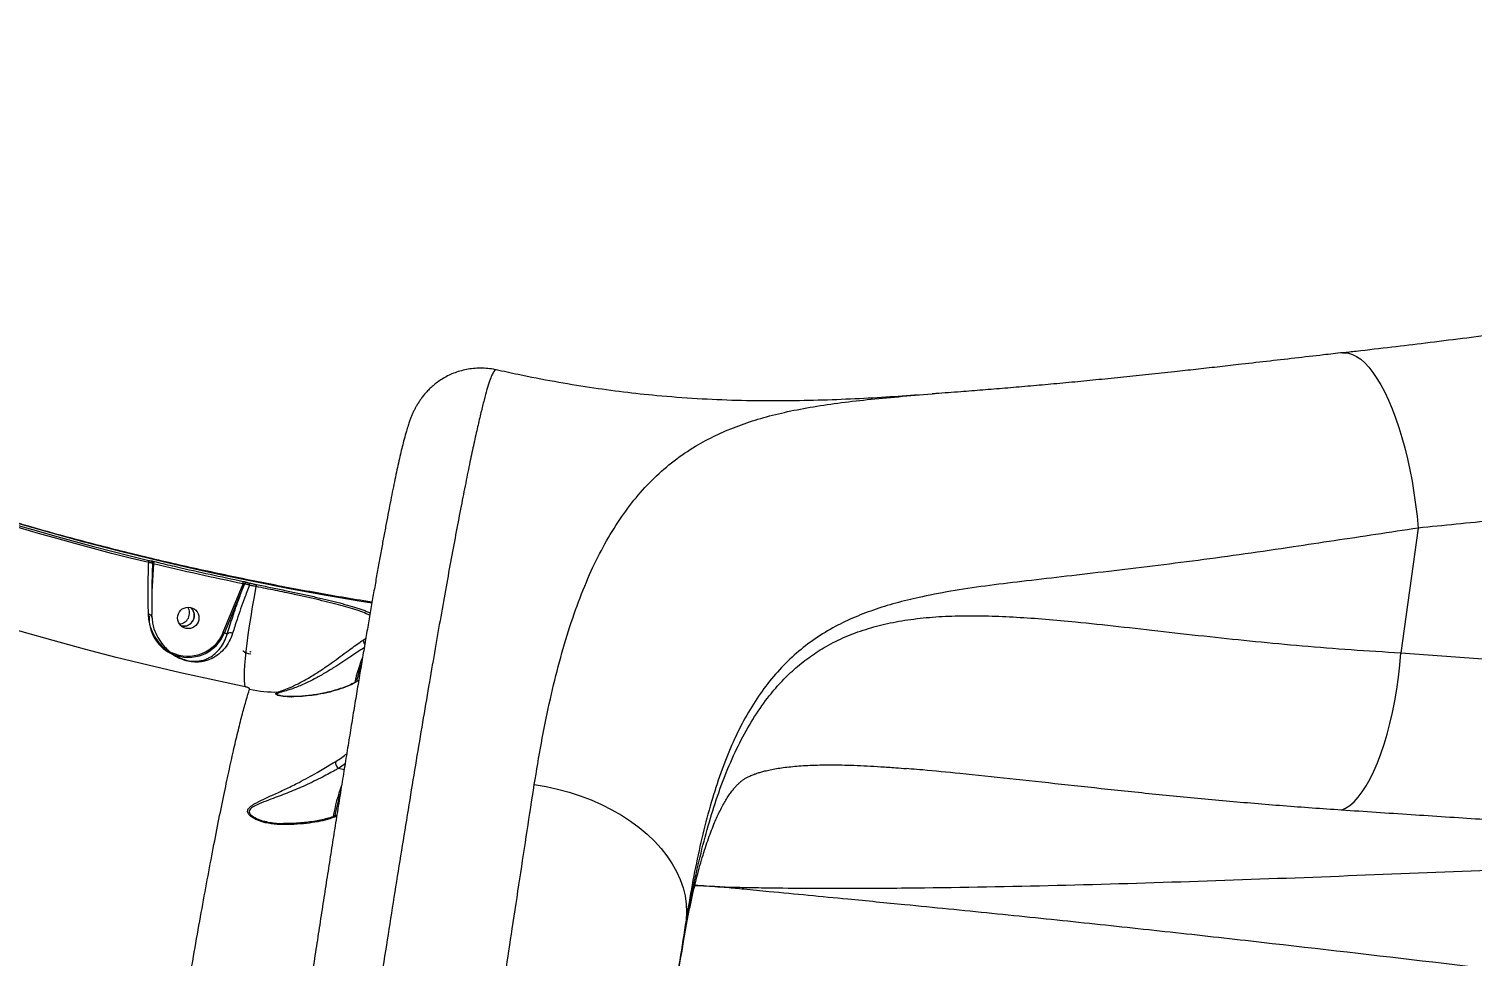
# Model space of a CAD drawing. Header units: millimetres. Extents: x -6523 to 7556, y -5559 to 6101.
# Drawn here: x 2969 to 3573, y -2036 to -1649 of the extents above; entities that cross this region are included whole.
import ezdxf

# ---------------------------------------------------------------- set-up
doc = ezdxf.new("R2010")
doc.units = ezdxf.units.MM
for name, color, linetype in [('DIKOM_ОБЪЕКТ', 7, 'Continuous'), ('DIKOM_РАЗМЕР_ЗОНА', 7, 'Continuous'), ('DIKOM_РАЗМЕР_ОБЪЕКТА', 7, 'Continuous')]:
    doc.layers.add(name, color=color, linetype=linetype)
doc.styles.add('style1', font='arial.ttf', dxfattribs={"width": 0.8})
doc.dimstyles.new('1-50', dxfattribs={"dimtxt": 300, "dimasz": 200, "dimexe": 100, "dimexo": 0, "dimgap": 100, "dimtad": 1, "dimtxsty": 'style1', "dimcen": 200, "dimclrd": 7, "dimclre": 7, "dimclrt": 7, "dimadec": 1, "dimazin": 2, "dimtfac": 1, "dimtmove": 0, "dimatfit": 2, "dimfxl": 0, "dimlwd": 25, "dimlwe": 18, "dimarcsym": 0})

# ---------------------------------------------------------------- blocks, each defined once
blk = doc.blocks.new('*D10')
at = {"layer": 'Defpoints', "color": 0, "transparency": 16777216}
for p in [(-1823.23, 4314.24), (3842.01, -3170.82), (6537.88, -3170.82)]:
    blk.add_point(p, dxfattribs=at)
at = {"layer": 'DIKOM_РАЗМЕР_ОБЪЕКТА', "color": 7, "lineweight": 18, "transparency": 16777216}
for p, q in [((-1823.23, 4314.24), (6637.88, 4314.24)), ((3842.01, -3170.82), (6637.88, -3170.82))]:
    blk.add_line(p, q, dxfattribs=at)
at = {"layer": 'DIKOM_РАЗМЕР_ОБЪЕКТА', "color": 7, "lineweight": 25, "transparency": 16777216}
blk.add_line((6537.88, 3914.24), (6537.88, -2770.82), dxfattribs=at)
at = {"layer": 'DIKOM_РАЗМЕР_ОБЪЕКТА', "color": 7, "transparency": 16777216}
for points in [[(6471.22, 3914.24), (6604.55, 3914.24), (6537.88, 4314.24)], [(6471.22, -2770.82), (6604.55, -2770.82), (6537.88, -3170.82)]]:
    blk.add_solid(points, dxfattribs=at)
at = {"layer": 'DIKOM_РАЗМЕР_ОБЪЕКТА', "color": 7, "transparency": 16777216, "insert": (6304.71, 207.11), "char_height": 300, "attachment_point": 5, "rotation": 90, "style": 'style1'}
blk.add_mtext('7500', dxfattribs=at)
blk = doc.blocks.new('*D11')
at = {"layer": 'Defpoints', "color": 0, "transparency": 16777216}
for p in [(-5022.71, -299.32), (4115.33, -1753.09), (4115.33, -4391.39)]:
    blk.add_point(p, dxfattribs=at)
at = {"layer": 'DIKOM_РАЗМЕР_ОБЪЕКТА', "color": 7, "lineweight": 18, "transparency": 16777216}
for p, q in [((-5022.71, -299.32), (-5022.71, -4491.39)), ((4115.33, -1753.09), (4115.33, -4491.39))]:
    blk.add_line(p, q, dxfattribs=at)
at = {"layer": 'DIKOM_РАЗМЕР_ОБЪЕКТА', "color": 7, "lineweight": 25, "transparency": 16777216}
blk.add_line((-4622.71, -4391.39), (3715.33, -4391.39), dxfattribs=at)
at = {"layer": 'DIKOM_РАЗМЕР_ОБЪЕКТА', "color": 7, "transparency": 16777216}
for points in [[(-4622.71, -4324.73), (-4622.71, -4458.06), (-5022.71, -4391.39)], [(3715.33, -4324.73), (3715.33, -4458.06), (4115.33, -4391.39)]]:
    blk.add_solid(points, dxfattribs=at)
at = {"layer": 'DIKOM_РАЗМЕР_ОБЪЕКТА', "color": 7, "transparency": 16777216, "insert": (-175.12, -4158.22), "char_height": 300, "attachment_point": 5, "style": 'style1'}
blk.add_mtext('9150', dxfattribs=at)
blk = doc.blocks.new('*D12')
at = {"layer": 'Defpoints', "color": 0, "transparency": 16777216}
for p in [(-6522.71, -395.62), (6102.86, -1877.31), (6102.86, -5458.89)]:
    blk.add_point(p, dxfattribs=at)
at = {"layer": 'DIKOM_РАЗМЕР_ЗОНА', "color": 7, "lineweight": 18, "transparency": 16777216}
for p, q in [((-6522.71, -395.62), (-6522.71, -5558.89)), ((6102.86, -1877.31), (6102.86, -5558.89))]:
    blk.add_line(p, q, dxfattribs=at)
at = {"layer": 'DIKOM_РАЗМЕР_ЗОНА', "color": 7, "lineweight": 25, "transparency": 16777216}
blk.add_line((-6122.71, -5458.89), (5702.86, -5458.89), dxfattribs=at)
at = {"layer": 'DIKOM_РАЗМЕР_ЗОНА', "color": 7, "transparency": 16777216}
for points in [[(-6122.71, -5392.23), (-6122.71, -5525.56), (-6522.71, -5458.89)], [(5702.86, -5392.23), (5702.86, -5525.56), (6102.86, -5458.89)]]:
    blk.add_solid(points, dxfattribs=at)
at = {"layer": 'DIKOM_РАЗМЕР_ЗОНА', "color": 7, "transparency": 16777216, "insert": (78.38, -5225.72), "char_height": 300, "attachment_point": 5, "style": 'style1'}
blk.add_mtext('12600', dxfattribs=at)
blk = doc.blocks.new('*D13')
at = {"layer": 'Defpoints', "color": 0, "transparency": 16777216}
for p in [(-2358.18, 6101.03), (4341.71, -4605.15), (7455.88, -4605.15)]:
    blk.add_point(p, dxfattribs=at)
at = {"layer": 'DIKOM_РАЗМЕР_ЗОНА', "color": 7, "lineweight": 18, "transparency": 16777216}
for p, q in [((-2358.18, 6101.03), (7555.88, 6101.03)), ((4341.71, -4605.15), (7555.88, -4605.15))]:
    blk.add_line(p, q, dxfattribs=at)
at = {"layer": 'DIKOM_РАЗМЕР_ЗОНА', "color": 7, "lineweight": 25, "transparency": 16777216}
blk.add_line((7455.88, 5701.03), (7455.88, -4205.15), dxfattribs=at)
at = {"layer": 'DIKOM_РАЗМЕР_ЗОНА', "color": 7, "transparency": 16777216}
for points in [[(7389.22, 5701.03), (7522.55, 5701.03), (7455.88, 6101.03)], [(7389.22, -4205.15), (7522.55, -4205.15), (7455.88, -4605.15)]]:
    blk.add_solid(points, dxfattribs=at)
at = {"layer": 'DIKOM_РАЗМЕР_ЗОНА', "color": 7, "transparency": 16777216, "insert": (7222.71, 375.61), "char_height": 300, "attachment_point": 5, "rotation": 90, "style": 'style1'}
blk.add_mtext('10700', dxfattribs=at)

msp = doc.modelspace()

# ---------------------------------------------------------------- linework, layer by layer
at = {"layer": 'DIKOM_ОБЪЕКТ', "color": 7, "linetype": 'Continuous', "lineweight": 15}
for p, q in [((3164.524, -1791.141), (3164.518, -1791.138)), ((3550.138, -1857.146), (3542.885, -1909.278)), ((3020.163, -1870.857), (3020.16, -1870.854)), ((3021.325, -1872.092), (3020.614, -1883.653)), ((3020.908, -1871.878), (3020.901, -1871.871)), ((3050.523, -1900.671), (3058.77, -1880.471)), ((3059.374, -1880.483), (3051.043, -1900.889)), ((3059.376, -1880.485), (3059.374, -1880.483)), ((3060.499, -1879.88), (3060.502, -1879.883)), ((3020.714, -1894.208), (3020.69, -1893.161)), ((3052.173, -1901.463), (3051.043, -1900.889)), ((3109.144, -1903.838), (3109.984, -1903.265)), ((3074.057, -1927.083), (3074.289, -1927.146)), ((3101.421, -1955.698), (3098.728, -1957.591)), ((3101.016, -1958.215), (3098.728, -1957.591)), ((3338.136, -1957.868), (3336.146, -1957.704)), ((3074.928, -1980.708), (3074.892, -1980.71)), ((3244.009, -2021.096), (3242.108, -2034.766)), ((3241.932, -2036.056), (3242.108, -2034.766))]:
    msp.add_line(p, q, dxfattribs=at)
at = {"layer": 'DIKOM_ОБЪЕКТ', "color": 7, "linetype": 'Continuous', "lineweight": 15, "flags": 128}
for points in [[(3518.607, -1783.99), (3519.325, -1783.943), (3520.979, -1784.087), (3522.66, -1784.58), (3524.362, -1785.418), (3526.075, -1786.598), (3527.791, -1788.113), (3529.502, -1789.957), (3531.197, -1792.119), (3532.87, -1794.589), (3534.512, -1797.354), (3536.115, -1800.401), (3537.67, -1803.715), (3539.169, -1807.278), (3540.607, -1811.073), (3541.974, -1815.081), (3543.264, -1819.281), (3544.47, -1823.654), (3545.588, -1828.176), (3546.61, -1832.825), (3547.533, -1837.578), (3548.351, -1842.411), (3549.06, -1847.299), (3549.656, -1852.219), (3550.138, -1857.146)], [(3112.633, -1888.498), (3107.344, -1887.64), (3092.739, -1885.148), (3078.182, -1882.485), (3063.68, -1879.651), (3049.245, -1876.649), (3034.884, -1873.482), (3020.609, -1870.15), (3006.427, -1866.657), (2992.349, -1863.004), (2978.383, -1859.194), (2964.538, -1855.229), (2950.825, -1851.113), (2937.251, -1846.847), (2923.826, -1842.434), (2910.558, -1837.878), (2897.457, -1833.181), (2886.79, -1829.207)], [(3019.314, -1871.595), (3011.558, -1869.681), (3003.834, -1867.718), (2996.142, -1865.706), (2988.485, -1863.646), (2980.864, -1861.538), (2973.28, -1859.382), (2965.735, -1857.18), (2958.231, -1854.931)], [(2958.24, -1854.057), (2965.749, -1856.308), (2973.3, -1858.512), (2980.889, -1860.669), (2988.516, -1862.778), (2996.179, -1864.84), (3003.876, -1866.853), (3011.606, -1868.818), (3019.367, -1870.734)], [(3059.657, -1923.472), (3059.466, -1922.38), (3059.359, -1920.922), (3059.337, -1919.111), (3059.4, -1916.962), (3059.548, -1914.489), (3059.779, -1911.714), (3060.091, -1908.657), (3060.483, -1905.342), (3060.951, -1901.796), (3061.491, -1898.045), (3062.1, -1894.119), (3062.772, -1890.048), (3063.503, -1885.865), (3064.286, -1881.601)], [(3064.286, -1881.601), (3063.931, -1881.529), (3063.576, -1881.457), (3063.222, -1881.385), (3062.867, -1881.313), (3062.512, -1881.241), (3062.158, -1881.168), (3061.803, -1881.096), (3061.448, -1881.023)], [(3061.531, -1880.169), (3061.886, -1880.241), (3062.241, -1880.313), (3062.596, -1880.386), (3062.951, -1880.458), (3063.306, -1880.53), (3063.661, -1880.602), (3064.016, -1880.674), (3064.371, -1880.746)], [(3059.657, -1923.472), (3046.075, -1920.642), (3032.564, -1917.656), (3019.131, -1914.517), (3005.787, -1911.228), (2992.539, -1907.789), (2979.396, -1904.203), (2966.367, -1900.474), (2953.46, -1896.602), (2940.683, -1892.59), (2928.045, -1888.442), (2918.911, -1885.329)], [(3020.683, -1894.417), (3020.7, -1894.224), (3020.698, -1894.209)], [(3517.985, -1975.047), (3519.764, -1974.261), (3521.54, -1973.101), (3523.306, -1971.573), (3525.05, -1969.687), (3526.763, -1967.451), (3528.436, -1964.879), (3530.059, -1961.984), (3531.625, -1958.783), (3533.124, -1955.291), (3534.548, -1951.53), (3535.89, -1947.518), (3537.142, -1943.278), (3538.297, -1938.834), (3539.349, -1934.208), (3540.292, -1929.427), (3541.122, -1924.517), (3541.833, -1919.503), (3542.421, -1914.415), (3542.885, -1909.278)], [(3180.556, -1964.389), (3185.465, -1965.214), (3190.32, -1966.273), (3195.095, -1967.56), (3199.767, -1969.069), (3204.312, -1970.792), (3208.708, -1972.721), (3212.932, -1974.846), (3216.962, -1977.156), (3220.779, -1979.639), (3224.363, -1982.283), (3227.695, -1985.074), (3230.759, -1987.999), (3233.54, -1991.043), (3236.023, -1994.19), (3238.196, -1997.423), (3240.048, -2000.728), (3241.569, -2004.087), (3242.752, -2007.484), (3243.591, -2010.9), (3244.082, -2014.319), (3244.221, -2017.723), (3244.009, -2021.096)]]:
    msp.add_lwpolyline(points, dxfattribs=at)
at = {"layer": 'DIKOM_ОБЪЕКТ', "color": 7, "linetype": 'Continuous', "lineweight": 15}
msp.add_circle((3035.868, -1894.683), 4.471, dxfattribs=at)
for centre, radius, start, end in [((3017.827, -1871.072), 1.576, 340.604892, 12.398357), ((3019.926, -1871.808), 0.982, 49.970443, 76.24262), ((3019.931, -1871.807), 0.978, 49.828409, 76.305015), ((3019.923, -1871.808), 0.984, 31.027357, 49.834379), ((3019.094, -1871.305), 2.366, 340.571386, 5.878079), ((3056.461, -1879.755), 2.417, 342.755161, 7.628198), ((3060.302, -1880.866), 1.005, 78.695585, 157.592883), ((3060.305, -1880.868), 1.005, 78.695585, 157.592883), ((3058.983, -1880.353), 2.555, 344.780073, 4.13421), ((3061.705, -1880.912), 2.672, 345.063212, 3.563075), ((3019.25, -1894.847), 1.583, 23.759421, 90.916396), ((3035.861, -1894.893), 16.341, 176.314341, 242.925216), ((3031.887, -1892.694), 4.519, 272.859269, 33.253427), ((3035.737, -1894.724), 15.937, 244.644666, 338.090858), ((3044.406, -1916.023), 16.526, 66.321339, 68.274802), ((3035.791, -1894.752), 16.439, 246.859516, 338.083792), ((3053.533, -1902.97), 2.03, 64.514664, 132.082619), ((3111.788, -1903.687), 1.853, 166.839253, 189.020686), ((3063.931, -1900.044), 9, 254.740495, 257.967291), ((3174.16, -1937.294), 70.432, 158.296301, 167.199136), ((3176.432, -1937.949), 72.195, 160.867261, 166.677883), ((3072.507, -1874.705), 50.965, 257.567681, 271.168796), ((3073.397, -1927.364), 1.711, 60.069819, 85.001534), ((3100.075, -1955.332), 2.63, 165.102524, 239.188765), ((3167.721, -1989.89), 72.269, 159.690206, 170.334329), ((3165.851, -1989.409), 69.741, 162.474011, 170.220763), ((3075.033, -1981.453), 0.756, 100.792679, 150.106514)]:
    msp.add_arc(centre, radius, start, end, dxfattribs=at)
for points, knots in [([(4111.136, -1752.613), (4107.122, -1754.341), (4099.092, -1757.798), (4086.129, -1762.847), (4072.499, -1767.794), (4057.344, -1772.894), (4040.56, -1778.115), (4022.011, -1783.43), (4002.563, -1788.588), (3982.249, -1793.591), (3960.883, -1798.495), (3938.449, -1803.299), (3914.94, -1807.998), (3890.6, -1812.553), (3865.473, -1816.966), (3839.837, -1821.199), (3813.731, -1825.26), (3787.205, -1829.16), (3760.035, -1832.946), (3732.268, -1836.625), (3703.66, -1840.235), (3674.21, -1843.792), (3643.929, -1847.295), (3613.128, -1850.697), (3581.897, -1853.997), (3560.721, -1856.097), (3550.138, -1857.146)], [0, 0, 0, 0, 0.0360071, 0.0720142, 0.1081372, 0.1442605, 0.1864215, 0.2286178, 0.2708257, 0.3130214, 0.3551828, 0.3985676, 0.441991, 0.4854273, 0.5288504, 0.5722355, 0.6143724, 0.6565441, 0.698728, 0.7409002, 0.7830366, 0.8264038, 0.8698097, 0.9132279, 0.9566331, 1, 1, 1, 1]), ([(3584.97, -1775.878), (3584.629, -1775.922), (3579.215, -1776.624), (3568.606, -1777.96), (3553.684, -1779.816), (3538.883, -1781.592), (3527.359, -1782.947), (3520.456, -1783.745), (3518.574, -1783.962)], [0, 0, 0, 0, 0.01573891, 0.24986404, 0.4839241, 0.69370178, 0.9165165, 1, 1, 1, 1]), ([(3518.593, -1783.851), (3515.897, -1784.164), (3509.167, -1784.945), (3498.525, -1786.164), (3486.665, -1787.518), (3475.864, -1788.743), (3466.031, -1789.856), (3457.117, -1790.861), (3447.565, -1791.912), (3437.464, -1792.995), (3426.93, -1794.091), (3416.6, -1795.131), (3406.474, -1796.114), (3396.552, -1797.042), (3386.835, -1797.912), (3377.323, -1798.726), (3368.004, -1799.483), (3358.363, -1800.225), (3351.309, -1800.754), (3347.394, -1801.055), (3346.9, -1801.093)], [0, 0, 0, 0, 0.0424927, 0.1060578, 0.1696239, 0.2331175, 0.2816026, 0.3308357, 0.3811566, 0.4419499, 0.5024551, 0.5627009, 0.6227232, 0.6825537, 0.7422283, 0.8017756, 0.8612316, 0.9210698, 0.9900441, 1, 1, 1, 1]), ([(3164.54, -1791.05), (3164.44, -1791.023), (3163.335, -1790.722), (3161.166, -1790.451), (3158.098, -1790.259), (3155.085, -1790.407), (3152.169, -1790.832), (3149.377, -1791.52), (3146.74, -1792.439), (3144.282, -1793.552), (3142.028, -1794.821), (3139.995, -1796.198), (3138.191, -1797.637), (3136.611, -1799.096), (3135.242, -1800.542), (3134.06, -1801.953), (3133.04, -1803.318), (3132.154, -1804.638), (3131.378, -1805.922), (3130.685, -1807.183), (3130.058, -1808.443), (3129.473, -1809.732), (3128.91, -1811.097), (3128.339, -1812.619), (3127.708, -1814.475), (3126.958, -1816.917), (3126.163, -1819.805), (3125.349, -1823.025), (3124.559, -1826.343), (3123.752, -1829.902), (3122.915, -1833.756), (3122.065, -1837.809), (3121.195, -1842.087), (3120.294, -1846.622), (3119.365, -1851.417), (3118.403, -1856.475), (3117.409, -1861.802), (3116.381, -1867.403), (3115.321, -1873.264), (3114.229, -1879.388), (3113.105, -1885.772), (3111.947, -1892.43), (3110.754, -1899.355), (3109.533, -1906.525), (3108.286, -1913.918), (3107.012, -1921.528), (3105.711, -1929.377), (3104.38, -1937.474), (3103.017, -1945.822), (3101.629, -1954.394), (3100.214, -1963.191), (3098.771, -1972.215), (3097.304, -1981.455), (3095.816, -1990.889), (3094.306, -2000.515), (3092.775, -2010.335), (3091.219, -2020.362), (3089.645, -2030.567), (3088.056, -2040.922), (3086.454, -2051.411), (3084.836, -2062.063), (3083.2, -2072.88), (3081.547, -2083.866), (3079.881, -2094.984), (3078.203, -2106.238), (3076.512, -2117.63), (3074.808, -2129.156), (3073.097, -2140.779), (3071.381, -2152.492), (3069.659, -2164.286), (3067.93, -2176.182), (3066.197, -2188.161), (3064.46, -2200.203), (3062.724, -2212.295), (3060.991, -2224.412), (3059.26, -2236.565), (3057.529, -2248.766), (3055.794, -2261.038), (3054.058, -2273.373), (3052.321, -2285.755), (3050.588, -2298.168), (3048.859, -2310.594), (3047.138, -2323.015), (3045.427, -2335.415), (3043.727, -2347.775), (3042.043, -2360.08), (3040.375, -2372.312), (3038.725, -2384.46), (3037.093, -2396.534), (3035.473, -2408.565), (3033.863, -2420.577), (3032.263, -2432.562), (3030.679, -2444.482), (3029.116, -2456.303), (3027.577, -2467.99), (3026.065, -2479.532), (3024.574, -2490.961), (3023.105, -2502.284), (3021.657, -2513.499), (3020.234, -2524.576), (3018.837, -2535.518), (3017.464, -2546.328), (3016.118, -2556.99), (3014.801, -2567.48), (3013.513, -2577.804), (3012.253, -2587.971), (3011.021, -2597.984), (3009.82, -2607.807), (3008.655, -2617.405), (3007.529, -2626.76), (3006.437, -2635.91), (3005.377, -2644.864), (3004.35, -2653.622), (3003.359, -2662.154), (3002.404, -2670.459), (3001.485, -2678.542), (3000.602, -2686.405), (2999.759, -2694.01), (2998.955, -2701.363), (2998.191, -2708.465), (2997.463, -2715.334), (2996.775, -2721.95), (2996.129, -2728.292), (2995.526, -2734.334), (2994.966, -2740.112), (2994.445, -2745.634), (2993.963, -2750.907), (2993.525, -2755.906), (2993.128, -2760.636), (2992.773, -2765.102), (2992.461, -2769.313), (2992.193, -2773.264), (2991.968, -2776.968), (2991.788, -2780.452), (2991.654, -2783.767), (2991.573, -2786.998), (2991.562, -2789.965), (2991.632, -2792.539), (2991.762, -2794.607), (2991.928, -2796.308), (2992.13, -2797.817), (2992.385, -2799.294), (2992.704, -2800.773), (2993.099, -2802.283), (2993.591, -2803.849), (2994.2, -2805.488), (2994.954, -2807.21), (2995.883, -2809.017), (2997.015, -2810.894), (2998.376, -2812.814), (2999.981, -2814.734), (3001.834, -2816.605), (3003.923, -2818.371), (3006.227, -2819.982), (3008.717, -2821.395), (3011.449, -2822.618), (3014.389, -2823.6), (3017.483, -2824.246), (3019.57, -2824.547), (3020.608, -2824.562), (3020.613, -2824.562)], [0, 0, 0, 0, 0.0002068, 0.0022859, 0.0043255, 0.0063291, 0.0082991, 0.0102375, 0.0121445, 0.01402, 0.0158618, 0.0176689, 0.0194433, 0.0211942, 0.0229404, 0.0247066, 0.0265241, 0.028437, 0.0304972, 0.0327683, 0.0353291, 0.0382847, 0.0417845, 0.0460631, 0.0515451, 0.0592114, 0.069614, 0.0785633, 0.0869794, 0.0958943, 0.1044128, 0.1126702, 0.1208346, 0.1289274, 0.1369531, 0.1449342, 0.1528884, 0.1608304, 0.1687736, 0.1766468, 0.1845237, 0.1924241, 0.2003317, 0.2082242, 0.216082, 0.2238874, 0.2316743, 0.2395262, 0.247365, 0.2551983, 0.2630343, 0.2708778, 0.2787369, 0.2865839, 0.294391, 0.3022286, 0.3100818, 0.3179347, 0.3257677, 0.3335657, 0.3413396, 0.3491774, 0.3570017, 0.3648203, 0.3726407, 0.3804684, 0.3883107, 0.3961611, 0.40396, 0.4117712, 0.4195921, 0.4274155, 0.4352317, 0.4430333, 0.4508234, 0.4585757, 0.4663477, 0.474148, 0.4819713, 0.4898124, 0.4976657, 0.5055255, 0.513386, 0.5212397, 0.5290815, 0.5369056, 0.5447071, 0.5524808, 0.5602277, 0.5679864, 0.575795, 0.583633, 0.5914843, 0.5993297, 0.6071499, 0.6149291, 0.6226956, 0.6305121, 0.6383192, 0.6461247, 0.6539351, 0.6617562, 0.6695969, 0.6774227, 0.6852283, 0.6930752, 0.7009431, 0.7088107, 0.716652, 0.7244475, 0.7322155, 0.740057, 0.7478882, 0.7557171, 0.7635504, 0.7713943, 0.7792567, 0.7871445, 0.7949593, 0.80282, 0.8107088, 0.8186081, 0.826497, 0.8343564, 0.8421527, 0.8500779, 0.8580074, 0.865951, 0.8739223, 0.8819369, 0.8900141, 0.8981756, 0.9063666, 0.9147325, 0.9233441, 0.9323628, 0.9422165, 0.950345, 0.9561241, 0.9601714, 0.9635623, 0.9664335, 0.9689245, 0.9711412, 0.9731649, 0.9750615, 0.9768847, 0.9786787, 0.9804716, 0.9822831, 0.9841265, 0.9860027, 0.9879053, 0.9898257, 0.9917568, 0.9936938, 0.9958294, 0.9979294, 0.9999886, 1, 1, 1, 1]), ([(3164.518, -1791.138), (3164.453, -1791.095), (3164.211, -1790.936), (3163.65, -1791.578), (3162.834, -1793.109), (3161.872, -1795.661), (3160.784, -1799.133), (3159.581, -1803.501), (3158.268, -1808.726), (3156.849, -1814.767), (3155.318, -1821.659), (3153.659, -1829.464), (3151.874, -1838.208), (3149.962, -1847.899), (3147.945, -1858.431), (3145.846, -1869.677), (3143.672, -1881.598), (3141.43, -1894.145), (3139.104, -1907.405), (3136.673, -1921.489), (3134.14, -1936.403), (3131.506, -1952.143), (3128.799, -1968.531), (3126.054, -1985.368), (3123.276, -2002.609), (3120.471, -2020.208), (3117.618, -2038.301), (3114.694, -2057.032), (3111.702, -2076.393), (3108.646, -2096.365), (3105.561, -2116.722), (3102.482, -2137.229), (3099.415, -2157.844), (3096.364, -2178.527), (3093.308, -2199.433), (3090.222, -2220.724), (3087.11, -2242.377), (3083.981, -2264.361), (3080.868, -2286.426), (3077.652, -2309.436), (3074.342, -2333.359), (3070.949, -2358.136), (3067.585, -2382.975), (3064.257, -2407.813), (3060.974, -2432.587), (3057.932, -2455.816), (3055.122, -2477.499), (3052.536, -2497.667), (3050.019, -2517.507), (3047.552, -2537.168), (3045.143, -2556.605), (3042.797, -2575.777), (3040.541, -2594.46), (3038.403, -2612.433), (3036.381, -2629.682), (3034.475, -2646.206), (3032.668, -2662.149), (3030.948, -2677.626), (3029.321, -2692.588), (3027.793, -2706.995), (3026.382, -2720.676), (3025.104, -2733.485), (3023.957, -2745.421), (3022.939, -2756.496), (3022.041, -2766.795), (3021.258, -2776.389), (3020.596, -2785.23), (3020.058, -2793.281), (3019.651, -2800.445), (3019.377, -2806.644), (3019.233, -2811.895), (3019.214, -2816.225), (3019.322, -2819.671), (3019.557, -2822.271), (3019.936, -2823.887), (3020.294, -2824.609), (3020.561, -2824.492), (3020.615, -2824.469)], [0, 0, 0, 0, 0.00477589, 0.01798216, 0.03156732, 0.04516508, 0.0587629, 0.07234815, 0.08557467, 0.09881268, 0.11205062, 0.12527709, 0.13888913, 0.15251366, 0.16613822, 0.17975025, 0.19297784, 0.20621698, 0.21945612, 0.23268377, 0.24629607, 0.25992092, 0.27354569, 0.28715804, 0.30036858, 0.31359053, 0.32681244, 0.34002296, 0.35361602, 0.36722167, 0.3808271, 0.39442029, 0.407632, 0.42085513, 0.43407829, 0.44728998, 0.46088525, 0.47449293, 0.48810085, 0.50169606, 0.51697887, 0.53227042, 0.54755321, 0.56316597, 0.57878832, 0.59440111, 0.60763002, 0.62087044, 0.63411086, 0.64733981, 0.66095315, 0.67457902, 0.68820501, 0.70181837, 0.71502469, 0.72824231, 0.74145996, 0.75466617, 0.76825479, 0.78185573, 0.79545669, 0.80904521, 0.82227318, 0.83551259, 0.84875203, 0.86197992, 0.87559401, 0.88922063, 0.90284734, 0.9164615, 0.92968489, 0.94291976, 0.95615454, 0.96937777, 0.9829873, 0.99660926, 1, 1, 1, 1]), ([(3341.255, -1801.555), (3336.699, -1801.872), (3327.235, -1802.529), (3312.595, -1803.305), (3297.221, -1803.871), (3281.372, -1804.109), (3265.135, -1803.91), (3248.549, -1803.198), (3232.747, -1801.994), (3217.735, -1800.375), (3203.478, -1798.428), (3188.784, -1795.982), (3175.739, -1793.495), (3167.641, -1791.682), (3164.557, -1790.991)], [0, 0, 0, 0, 0.0791877, 0.1644978, 0.2527002, 0.3429231, 0.4343855, 0.5271281, 0.6216296, 0.6990191, 0.7785765, 0.860985, 0.9470517, 1, 1, 1, 1]), ([(3180.556, -1964.389), (3181.511, -1958.543), (3183.422, -1946.847), (3186.75, -1930.414), (3190.503, -1914.721), (3194.772, -1899.932), (3199.597, -1886.09), (3204.908, -1873.537), (3210.711, -1862.26), (3217.002, -1852.206), (3223.944, -1843.14), (3231.583, -1835.102), (3239.962, -1828.074), (3248.551, -1822.41), (3257.236, -1817.886), (3265.915, -1814.274), (3275.165, -1811.234), (3285.101, -1808.688), (3295.807, -1806.591), (3307.338, -1804.865), (3319.634, -1803.437), (3332.712, -1802.211), (3342.144, -1801.472), (3346.901, -1801.099)], [0, 0, 0, 0, 0.0506371, 0.1013068, 0.1519415, 0.2038667, 0.25583, 0.3077534, 0.3575317, 0.4073449, 0.4571243, 0.5081449, 0.559201, 0.6102249, 0.652783, 0.6953765, 0.7379705, 0.7805289, 0.8242595, 0.8680333, 0.9118026, 0.9555261, 1, 1, 1, 1]), ([(3112.695, -1888.141), (3111.532, -1887.959), (3106.36, -1887.148), (3097.205, -1885.594), (3085.243, -1883.478), (3073.333, -1881.245), (3061.482, -1878.908), (3049.703, -1876.466), (3038.005, -1873.922), (3026.398, -1871.281), (3014.892, -1868.544), (3003.497, -1865.716), (2992.223, -1862.8), (2981.084, -1859.798), (2970.795, -1856.927), (2964.281, -1855.019), (2961.386, -1854.172)], [0, 0, 0, 0, 0.0222911, 0.0991615, 0.176001, 0.2528014, 0.3295416, 0.4062052, 0.4827813, 0.5592485, 0.635595, 0.7118028, 0.7878562, 0.8637413, 0.9394407, 1, 1, 1, 1]), ([(3550.138, -1857.146), (3544.22, -1858.057), (3532.383, -1859.878), (3514.976, -1862.458), (3496.693, -1865.231), (3477.66, -1868.039), (3458.008, -1870.68), (3438.955, -1873.088), (3420.588, -1875.289), (3402.994, -1877.334), (3386.416, -1879.221), (3370.872, -1881.089), (3356.33, -1883.204), (3343.701, -1885.541), (3332.8, -1888.139), (3323.423, -1890.944), (3314.593, -1894.27), (3306.039, -1898.313), (3297.852, -1903.282), (3290.083, -1909.307), (3282.963, -1916.234), (3276.486, -1924.064), (3270.645, -1932.797), (3265.364, -1942.577), (3260.632, -1953.46), (3256.394, -1965.403), (3252.657, -1978.203), (3249.377, -1991.794), (3246.479, -2006.038), (3244.832, -2016.082), (3244.009, -2021.096)], [0, 0, 0, 0, 0.0338671, 0.067749, 0.1016159, 0.1425153, 0.1835318, 0.2246091, 0.2656874, 0.3067069, 0.347608, 0.3872101, 0.4268374, 0.4664364, 0.4969301, 0.5274563, 0.557976, 0.5884621, 0.6220176, 0.655695, 0.6894307, 0.7231614, 0.756826, 0.7903728, 0.8252058, 0.86014, 0.8951417, 0.9301618, 0.9651385, 1, 1, 1, 1]), ([(3019.224, -1893.264), (3019.192, -1892.053), (3019.127, -1889.632), (3019.088, -1885.749), (3019.094, -1881.7), (3019.149, -1877.614), (3019.229, -1874.229), (3019.293, -1872.253), (3019.314, -1871.595)], [0, 0, 0, 0, 0.18279, 0.36559234, 0.55374674, 0.74189763, 0.91419441, 1, 1, 1, 1]), ([(3020.901, -1871.871), (3020.904, -1871.869), (3020.911, -1871.863), (3020.723, -1871.825), (3020.392, -1871.766), (3019.945, -1871.692), (3019.525, -1871.628), (3019.314, -1871.595)], [0, 0, 0, 0, 0.13135224, 0.37771586, 0.52330909, 0.76008923, 1, 1, 1, 1]), ([(3019.367, -1870.734), (3019.369, -1870.734), (3019.475, -1870.758), (3019.681, -1870.808), (3019.904, -1870.85), (3020.071, -1870.876), (3020.174, -1870.883), (3020.167, -1870.865), (3020.163, -1870.857)], [0, 0, 0, 0, 0.0044274, 0.2199287, 0.4355714, 0.5683002, 0.7938473, 1, 1, 1, 1]), ([(3020.16, -1870.854), (3020.154, -1870.845), (3020.138, -1870.822), (3020.257, -1870.821), (3020.542, -1870.864), (3020.954, -1870.946), (3021.283, -1871.024), (3021.448, -1871.063)], [0, 0, 0, 0, 0.1342482, 0.3469501, 0.5632174, 0.7817228, 1, 1, 1, 1]), ([(3020.907, -1871.872), (3020.913, -1871.829), (3020.935, -1871.686), (3020.862, -1871.458), (3020.737, -1871.235), (3020.626, -1871.108), (3020.566, -1871.064), (3020.561, -1871.06)], [0, 0, 0, 0, 0.13849525, 0.46602446, 0.74042301, 0.97800456, 1, 1, 1, 1]), ([(3020.908, -1871.878), (3020.834, -1873.937), (3020.708, -1877.449), (3020.617, -1882.283), (3020.585, -1886.451), (3020.597, -1890.16), (3020.644, -1892.397), (3020.664, -1893.336)], [0, 0, 0, 0, 0.2731957, 0.4657338, 0.6582674, 0.8564203, 1, 1, 1, 1]), ([(3021.325, -1872.092), (3021.272, -1872.059), (3021.167, -1871.994), (3021.032, -1871.916), (3020.939, -1871.869), (3020.901, -1871.857), (3020.903, -1871.866), (3020.903, -1871.868)], [0, 0, 0, 0, 0.2507839, 0.4936, 0.7241683, 0.9440398, 1, 1, 1, 1]), ([(3058.77, -1880.471), (3052.51, -1879.16), (3039.99, -1876.538), (3027.548, -1873.574), (3021.325, -1872.092)], [0, 0, 0, 0, 0.4999172, 1, 1, 1, 1]), ([(3021.448, -1871.063), (3022.09, -1871.218), (3025.3, -1871.997), (3037.733, -1874.951), (3049.588, -1877.467), (3058.857, -1879.434)], [0, 0, 0, 0, 0.0517123, 0.2585522, 1, 1, 1, 1]), ([(3052.173, -1901.463), (3052.529, -1900.291), (3053.241, -1897.948), (3054.463, -1894.193), (3055.794, -1890.278), (3057.414, -1885.705), (3058.656, -1882.401), (3059.376, -1880.485)], [0, 0, 0, 0, 0.1825585, 0.3651243, 0.5530317, 0.740941, 1, 1, 1, 1]), ([(3061.448, -1881.023), (3060.748, -1882.852), (3059.458, -1886.219), (3057.74, -1890.999), (3056.026, -1895.972), (3055.003, -1899.235), (3054.407, -1901.137)], [0, 0, 0, 0, 0.2580836, 0.4750095, 0.6940719, 1, 1, 1, 1]), ([(3059.374, -1880.483), (3059.368, -1880.477), (3059.355, -1880.462), (3059.276, -1880.447), (3059.137, -1880.443), (3058.96, -1880.45), (3058.834, -1880.464), (3058.77, -1880.471)], [0, 0, 0, 0, 0.1277581, 0.330921, 0.5437754, 0.7681407, 1, 1, 1, 1]), ([(3058.857, -1879.434), (3059.027, -1879.47), (3059.366, -1879.542), (3059.842, -1879.658), (3060.218, -1879.763), (3060.435, -1879.839), (3060.481, -1879.869), (3060.499, -1879.88)], [0, 0, 0, 0, 0.2182871, 0.4367921, 0.6529992, 0.865738, 1, 1, 1, 1]), ([(3061.448, -1881.023), (3061.274, -1880.972), (3060.884, -1880.857), (3060.393, -1880.721), (3059.942, -1880.603), (3059.589, -1880.518), (3059.422, -1880.487), (3059.382, -1880.486), (3059.376, -1880.485)], [0, 0, 0, 0, 0.1805415, 0.402927, 0.5310186, 0.7496297, 0.9664105, 1, 1, 1, 1]), ([(3060.502, -1879.883), (3060.504, -1879.885), (3060.52, -1879.898), (3060.595, -1879.931), (3060.768, -1879.986), (3060.993, -1880.046), (3061.242, -1880.107), (3061.442, -1880.15), (3061.531, -1880.169)], [0, 0, 0, 0, 0.034021, 0.2522423, 0.4705403, 0.5979065, 0.8193001, 1, 1, 1, 1]), ([(3111.747, -1893.597), (3111.283, -1893.374), (3110.015, -1892.766), (3107.336, -1891.78), (3103.79, -1890.636), (3099.767, -1889.494), (3095.349, -1888.353), (3090.574, -1887.208), (3085.519, -1886.06), (3079.446, -1884.737), (3072.316, -1883.234), (3066.963, -1882.145), (3064.286, -1881.601)], [0, 0, 0, 0, 0.0550954, 0.1503388, 0.245563, 0.3410895, 0.4363087, 0.5315179, 0.6270311, 0.7222372, 0.8611172, 1, 1, 1, 1]), ([(3064.371, -1880.746), (3066.348, -1881.148), (3070.301, -1881.951), (3076.12, -1883.162), (3081.731, -1884.355), (3087.072, -1885.529), (3092.18, -1886.7), (3096.978, -1887.868), (3101.406, -1889.034), (3105.429, -1890.199), (3108.89, -1891.369), (3111.059, -1892.162), (3111.893, -1892.572), (3111.921, -1892.586)], [0, 0, 0, 0, 0.1039985, 0.2079928, 0.3063969, 0.4051155, 0.5035196, 0.6020018, 0.7007962, 0.7992814, 0.8977145, 0.9964657, 1, 1, 1, 1]), ([(3054.407, -1901.137), (3053.985, -1902.281), (3053.141, -1904.571), (3051.183, -1907.439), (3048.81, -1909.845), (3046.368, -1911.43), (3044.099, -1912.392), (3042.269, -1912.891), (3040.424, -1913.149), (3038.305, -1913.199), (3035.665, -1912.868), (3033.012, -1912.041), (3030.883, -1911.056), (3028.793, -1909.843), (3026.588, -1908.185), (3024.074, -1905.684), (3021.772, -1902.494), (3020.236, -1899.045), (3019.424, -1895.929), (3019.291, -1894.152), (3019.224, -1893.264)], [0, 0, 0, 0, 0.0727753, 0.1456245, 0.2220847, 0.2985155, 0.3409242, 0.383293, 0.4164823, 0.4496109, 0.4986436, 0.5477882, 0.5808432, 0.6139662, 0.6710828, 0.7283169, 0.8132017, 0.8980752, 0.949047, 1, 1, 1, 1]), ([(3020.683, -1894.417), (3020.748, -1895.24), (3020.878, -1896.898), (3021.623, -1899.774), (3023.027, -1902.981), (3025.1, -1905.925), (3027.394, -1908.258), (3029.372, -1909.788), (3031.276, -1910.921), (3033.183, -1911.824), (3035.598, -1912.59), (3037.971, -1912.872), (3039.846, -1912.803), (3041.481, -1912.542), (3043.099, -1912.055), (3045.099, -1911.135), (3047.245, -1909.632), (3049.327, -1907.379), (3051.053, -1904.692), (3051.796, -1902.547), (3052.173, -1901.463)], [0, 0, 0, 0, 0.0515533, 0.1037764, 0.189072, 0.2766033, 0.3332128, 0.3909235, 0.422552, 0.4549598, 0.5012665, 0.5475079, 0.579173, 0.6117656, 0.6537274, 0.6963009, 0.7731203, 0.8516221, 0.924965, 1, 1, 1, 1]), ([(3036.761, -1890.332), (3036.981, -1890.51), (3037.593, -1891.002), (3038.182, -1892.194), (3038.445, -1893.694), (3038.179, -1895.214), (3037.433, -1896.558), (3036.285, -1897.591), (3034.875, -1898.154), (3033.644, -1898.297), (3032.989, -1898.077), (3032.809, -1898.016)], [0, 0, 0, 0, 0.0708421, 0.1967692, 0.3227016, 0.4486233, 0.5745399, 0.7004674, 0.8263924, 0.9523356, 1, 1, 1, 1]), ([(3032.835, -1898.048), (3032.911, -1898.078), (3033.453, -1898.289), (3034.586, -1898.203), (3036.026, -1897.744), (3037.239, -1896.786), (3038.07, -1895.493), (3038.434, -1893.994), (3038.273, -1892.476), (3037.713, -1891.173), (3037.063, -1890.586), (3036.786, -1890.336)], [0, 0, 0, 0, 0.02067409, 0.14718143, 0.27369146, 0.40022052, 0.52673941, 0.65324048, 0.77975367, 0.90627168, 1, 1, 1, 1]), ([(3242.108, -2034.766), (3242.895, -2029.893), (3244.47, -2020.145), (3247.175, -2006.215), (3250.213, -1992.746), (3253.664, -1979.86), (3257.582, -1967.616), (3262.001, -1956.14), (3266.982, -1945.508), (3272.567, -1935.775), (3278.321, -1927.658), (3284.127, -1920.973), (3289.847, -1915.5), (3295.985, -1910.669), (3302.843, -1906.301), (3310.502, -1902.509), (3319.024, -1899.352), (3328.163, -1896.928), (3337.934, -1895.217), (3348.33, -1894.169), (3359.174, -1893.727), (3370.446, -1893.808), (3382.117, -1894.319), (3394.245, -1895.185), (3408.374, -1896.477), (3424.71, -1898.214), (3443.445, -1900.344), (3462.561, -1902.499), (3481.966, -1904.531), (3501.659, -1906.371), (3521.936, -1908), (3535.902, -1908.852), (3542.885, -1909.278)], [0, 0, 0, 0, 0.03306625, 0.06614945, 0.099212, 0.13306082, 0.16693387, 0.20077786, 0.23493154, 0.26911609, 0.30326507, 0.32987739, 0.3565251, 0.38317236, 0.40978351, 0.44003603, 0.47031505, 0.50057106, 0.53165804, 0.56276784, 0.59385932, 0.62431602, 0.65480291, 0.68529345, 0.71575543, 0.75755213, 0.79938038, 0.84117716, 0.88065269, 0.92012652, 0.96006326, 1, 1, 1, 1]), ([(3073.547, -1925.659), (3074.323, -1925.38), (3075.895, -1924.814), (3079.201, -1923.485), (3083.197, -1921.543), (3087.63, -1918.982), (3091.989, -1916.155), (3095.856, -1913.458), (3099.479, -1910.824), (3102.551, -1908.554), (3105.327, -1906.514), (3107.469, -1904.975), (3108.678, -1904.155), (3109.144, -1903.838)], [0, 0, 0, 0, 0.0889114, 0.1801263, 0.3049798, 0.4334591, 0.5379118, 0.6451618, 0.7294076, 0.8158753, 0.8847858, 0.9555205, 1, 1, 1, 1]), ([(3109.144, -1903.838), (3109.137, -1903.867), (3109.092, -1904.049), (3109.077, -1904.447), (3109.229, -1905.042), (3109.443, -1905.516), (3109.626, -1905.727), (3109.663, -1905.771)], [0, 0, 0, 0, 0.0531744, 0.3303569, 0.6268004, 0.9231971, 1, 1, 1, 1]), ([(3061.96, -1909.841), (3060.826, -1909.6), (3059.647, -1909.349), (3058.769, -1908.592), (3058.736, -1908.563)], [0, 0, 0, 0, 0.9617785, 1, 1, 1, 1]), ([(3109.422, -1907.19), (3109.328, -1907.248), (3108.503, -1907.765), (3106.755, -1908.913), (3104.007, -1910.738), (3100.9, -1912.802), (3097.28, -1915.148), (3093.336, -1917.58), (3088.925, -1920.079), (3084.329, -1922.363), (3080.218, -1924.04), (3076.752, -1925.176), (3075.09, -1925.644), (3074.251, -1925.881)], [0, 0, 0, 0, 0.0090061, 0.0792137, 0.1514083, 0.2380215, 0.3269429, 0.4357971, 0.547477, 0.6791998, 0.8144072, 0.9063733, 1, 1, 1, 1]), ([(3542.885, -1909.278), (3553.042, -1910.016), (3573.362, -1911.493), (3603.327, -1913.647), (3632.868, -1915.76), (3662.101, -1917.843), (3690.991, -1919.901), (3719.494, -1921.919), (3747.386, -1923.872), (3771.525, -1925.531), (3792.124, -1926.916), (3809.391, -1928.046), (3826.381, -1929.125), (3837.442, -1929.789), (3842.972, -1930.121)], [0, 0, 0, 0, 0.0928405, 0.1857359, 0.2786303, 0.3714705, 0.4661484, 0.5608855, 0.655622, 0.7503004, 0.8126571, 0.8750145, 0.937508, 1, 1, 1, 1]), ([(2983.503, -2442.147), (2984.17, -2436.252), (2985.504, -2424.463), (2987.591, -2406.297), (2989.737, -2387.813), (2992.022, -2368.363), (2994.44, -2348.031), (2996.994, -2326.86), (2999.625, -2305.376), (3002.329, -2283.641), (3005.103, -2261.729), (3007.861, -2240.352), (3010.595, -2219.577), (3013.298, -2199.45), (3016.048, -2179.415), (3018.839, -2159.55), (3021.666, -2139.929), (3024.526, -2120.575), (3027.413, -2101.583), (3030.329, -2082.946), (3033.227, -2064.97), (3036.037, -2048.072), (3038.737, -2032.339), (3041.319, -2017.754), (3043.852, -2003.893), (3046.323, -1990.833), (3048.717, -1978.635), (3050.966, -1967.629), (3053.063, -1957.801), (3055.008, -1949.112), (3056.844, -1941.354), (3058.554, -1934.615), (3060.143, -1928.835), (3061.071, -1925.928), (3061.535, -1924.475)], [0, 0, 0, 0, 0.0283336, 0.0566671, 0.0852829, 0.1138985, 0.1455324, 0.1771904, 0.2088241, 0.2413903, 0.2739834, 0.3065488, 0.3371875, 0.3678491, 0.3984875, 0.43001, 0.461558, 0.4930803, 0.5257431, 0.5584059, 0.5915374, 0.6246693, 0.6557871, 0.6869297, 0.7180481, 0.7500731, 0.7821242, 0.8141498, 0.844705, 0.8752825, 0.9058379, 0.9372174, 0.9686204, 1, 1, 1, 1]), ([(3061.535, -1924.475), (3061.538, -1924.423), (3061.544, -1924.316), (3061.365, -1924.134), (3061.08, -1923.956), (3060.732, -1923.793), (3060.35, -1923.654), (3059.974, -1923.542), (3059.759, -1923.495), (3059.657, -1923.472)], [0, 0, 0, 0, 0.1944154, 0.4037305, 0.5538982, 0.6910372, 0.8350438, 0.9218922, 1, 1, 1, 1]), ([(3107.113, -1920.94), (3106.17, -1921.466), (3104.187, -1922.574), (3100.555, -1924.067), (3096.289, -1925.42), (3091.921, -1926.415), (3087.618, -1927.096), (3083.548, -1927.529), (3080.502, -1927.623), (3078.982, -1927.67)], [0, 0, 0, 0, 0.1521793, 0.320217, 0.4879741, 0.6550914, 0.7700958, 0.8852868, 1, 1, 1, 1]), ([(3107.142, -1920.767), (3106.955, -1920.884), (3106.1, -1921.422), (3104.269, -1922.336), (3101.67, -1923.477), (3098.785, -1924.51), (3095.744, -1925.403), (3092.693, -1926.129), (3089.726, -1926.693), (3086.906, -1927.107), (3084.111, -1927.394), (3081.589, -1927.566), (3079.933, -1927.597), (3079.26, -1927.61)], [0, 0, 0, 0, 0.03288537, 0.1509995, 0.27634391, 0.39602491, 0.51073421, 0.62142549, 0.71352096, 0.79805133, 0.87642195, 0.94976743, 1, 1, 1, 1]), ([(3078.982, -1927.67), (3077.797, -1927.646), (3076.142, -1927.613), (3074.33, -1927.327), (3073.225, -1927.056), (3072.444, -1926.676), (3072.409, -1926.196), (3073.019, -1925.866), (3073.491, -1925.681), (3073.547, -1925.659)], [0, 0, 0, 0, 0.28651149, 0.40027016, 0.51630007, 0.65746327, 0.79939183, 0.9763554, 1, 1, 1, 1]), ([(3074.251, -1925.881), (3073.881, -1926.001), (3073.213, -1926.217), (3072.983, -1926.591), (3073.324, -1926.905), (3073.879, -1927.04), (3074.057, -1927.083)], [0, 0, 0, 0, 0.3359497, 0.605402, 0.8738654, 1, 1, 1, 1]), ([(3079.25, -1927.585), (3079.056, -1927.594), (3078.237, -1927.628), (3076.963, -1927.565), (3075.596, -1927.437), (3074.669, -1927.279), (3074.172, -1927.159), (3074.058, -1927.119), (3074.049, -1927.115)], [0, 0, 0, 0, 0.0918037, 0.3874064, 0.6430681, 0.8381085, 0.9870392, 1, 1, 1, 1]), ([(3078.982, -1927.67), (3079, -1927.661), (3079.091, -1927.617), (3079.185, -1927.614), (3079.26, -1927.611)], [0, 0, 0, 0, 0.2018884, 1, 1, 1, 1]), ([(3074.378, -1981.076), (3072.646, -1980.965), (3069.186, -1980.743), (3065.404, -1979.553), (3062.971, -1978.341), (3061.641, -1977.404), (3060.705, -1976.285), (3060.597, -1975.094), (3061.253, -1974.071), (3062.244, -1973.22), (3064.195, -1971.978), (3067.425, -1970.383), (3072.078, -1968.329), (3077.007, -1966.027), (3081.721, -1963.697), (3085.978, -1961.426), (3089.472, -1959.458), (3092.572, -1957.632), (3095.238, -1956.023), (3096.781, -1955.104), (3097.533, -1954.656)], [0, 0, 0, 0, 0.0881056, 0.1760194, 0.208487, 0.2408595, 0.2743823, 0.308218, 0.3377114, 0.365323, 0.3930137, 0.4736088, 0.5544935, 0.6404801, 0.726384, 0.7896547, 0.8528326, 0.9027435, 0.9525806, 1, 1, 1, 1]), ([(3097.533, -1954.656), (3098.416, -1954.123), (3100.073, -1953.121), (3101.46, -1951.978), (3102.108, -1951.443)], [0, 0, 0, 0, 0.5321654, 1, 1, 1, 1]), ([(3098.728, -1957.591), (3098.265, -1957.843), (3097.036, -1958.511), (3094.791, -1959.738), (3091.81, -1961.314), (3088.416, -1963.02), (3084.841, -1964.696), (3081.37, -1966.217), (3076.894, -1968.064), (3072.172, -1969.843), (3067.373, -1971.616), (3064.46, -1972.788), (3062.703, -1973.766), (3061.806, -1974.444), (3061.24, -1975.259), (3061.299, -1975.941), (3061.655, -1976.645), (3062.339, -1977.345), (3063.623, -1978.157), (3065.313, -1978.939), (3066.766, -1979.486), (3067.763, -1979.722), (3067.927, -1979.761)], [0, 0, 0, 0, 0.0335652, 0.0890812, 0.1461445, 0.2166496, 0.2886797, 0.3525681, 0.4164735, 0.5479531, 0.6303227, 0.7140616, 0.7415457, 0.7695703, 0.800008, 0.82989, 0.8355864, 0.8712181, 0.9045506, 0.9386073, 0.9899488, 1, 1, 1, 1]), ([(3241.938, -2036.051), (3241.99, -2035.713), (3242.39, -2033.089), (3243.184, -2028.426), (3244.318, -2022.122), (3245.49, -2016.186), (3246.689, -2010.599), (3247.917, -2005.362), (3249.169, -2000.468), (3250.442, -1995.911), (3251.731, -1991.684), (3253.032, -1987.777), (3254.339, -1984.186), (3255.591, -1981.04), (3256.772, -1978.311), (3257.937, -1975.827), (3259.135, -1973.487), (3260.341, -1971.343), (3261.504, -1969.464), (3262.619, -1967.832), (3263.683, -1966.428), (3264.695, -1965.228), (3265.67, -1964.203), (3266.628, -1963.316), (3267.61, -1962.539), (3268.506, -1961.935), (3269.672, -1961.272), (3271.042, -1960.611), (3272.55, -1960.001), (3274.077, -1959.476), (3275.631, -1959.012), (3277.513, -1958.525), (3279.761, -1958.034), (3282.411, -1957.56), (3285.335, -1957.142), (3288.543, -1956.785), (3292.056, -1956.497), (3295.848, -1956.287), (3299.948, -1956.159), (3304.342, -1956.115), (3309.09, -1956.161), (3314.198, -1956.301), (3319.665, -1956.538), (3325.501, -1956.877), (3331.003, -1957.257), (3334.648, -1957.56), (3336.147, -1957.684)], [0, 0, 0, 0, 0.0036845, 0.0286266, 0.0532109, 0.0773317, 0.101015, 0.1242911, 0.1471954, 0.1697694, 0.1920601, 0.214123, 0.2360216, 0.2578308, 0.2765309, 0.2959545, 0.3175797, 0.339326, 0.361332, 0.3837687, 0.4068676, 0.4309597, 0.4565497, 0.4844912, 0.5164658, 0.5496735, 0.5778634, 0.6049516, 0.6335984, 0.6528178, 0.6713258, 0.690238, 0.7123495, 0.7340262, 0.7554832, 0.7769066, 0.7983901, 0.8203499, 0.8418745, 0.8639217, 0.8865116, 0.9096669, 0.9334011, 0.9577178, 0.9826141, 1, 1, 1, 1]), ([(3517.985, -1975.047), (3509.85, -1974.473), (3493.582, -1973.326), (3469.649, -1971.296), (3446.098, -1969.071), (3423.149, -1966.708), (3400.879, -1964.288), (3379.313, -1961.914), (3360.06, -1959.898), (3346.371, -1958.533), (3339.743, -1957.997), (3338.136, -1957.868)], [0, 0, 0, 0, 0.1252968, 0.2505937, 0.376813, 0.5030323, 0.6269578, 0.750936, 0.8748487, 0.9696524, 1, 1, 1, 1]), ([(3082.924, -2666.195), (3083.57, -2660.928), (3084.865, -2650.39), (3086.931, -2633.838), (3089.083, -2616.779), (3091.347, -2599.023), (3093.72, -2580.587), (3096.202, -2561.483), (3098.762, -2541.928), (3101.371, -2522.153), (3104.022, -2502.197), (3106.706, -2482.104), (3109.445, -2461.723), (3112.259, -2440.894), (3115.147, -2419.637), (3118.102, -2397.98), (3121.093, -2376.169), (3124.084, -2354.451), (3127.072, -2332.861), (3130.049, -2311.431), (3133.038, -2290.007), (3136.063, -2268.422), (3139.118, -2246.711), (3142.2, -2224.911), (3145.272, -2203.273), (3148.3, -2182.053), (3151.279, -2161.278), (3154.207, -2140.968), (3157.107, -2120.955), (3160.003, -2101.091), (3162.888, -2081.418), (3165.758, -2061.978), (3168.582, -2042.999), (3171.505, -2023.496), (3174.512, -2003.63), (3177.593, -1983.482), (3179.568, -1970.752), (3180.556, -1964.389)], [0, 0, 0, 0, 0.0277159, 0.0554556, 0.0831952, 0.1109112, 0.1394321, 0.1679793, 0.1965264, 0.2250474, 0.2527591, 0.2804949, 0.3082304, 0.3359423, 0.364457, 0.3929981, 0.4215388, 0.4500536, 0.4777909, 0.5055523, 0.5333135, 0.5610507, 0.5895955, 0.6181662, 0.6467367, 0.6752815, 0.7029898, 0.7307223, 0.7584547, 0.7861631, 0.8146751, 0.843213, 0.871751, 0.900263, 0.9335016, 0.9667612, 1, 1, 1, 1]), ([(3097.911, -1977.642), (3096.691, -1978.095), (3094.355, -1978.963), (3090.061, -1979.927), (3085.375, -1980.622), (3080.179, -1981.053), (3076.302, -1981.069), (3074.378, -1981.076)], [0, 0, 0, 0, 0.2152156, 0.412073, 0.6094764, 0.8060844, 1, 1, 1, 1]), ([(3097.979, -1977.214), (3097.265, -1977.483), (3095.814, -1978.029), (3093.29, -1978.746), (3090.538, -1979.373), (3087.581, -1979.882), (3084.47, -1980.274), (3081.215, -1980.541), (3078.047, -1980.692), (3075.894, -1980.696), (3074.929, -1980.698)], [0, 0, 0, 0, 0.1300813, 0.2643813, 0.3980031, 0.5281151, 0.6553109, 0.7798823, 0.9013856, 1, 1, 1, 1]), ([(3800.518, -1992.972), (3795.31, -1992.691), (3784.896, -1992.129), (3768.871, -1991.206), (3752.553, -1990.233), (3733.278, -1989.049), (3710.881, -1987.641), (3685.174, -1985.996), (3658.905, -1984.296), (3631.93, -1982.542), (3604.268, -1980.743), (3575.938, -1978.891), (3547.201, -1976.999), (3527.722, -1975.698), (3517.985, -1975.047)], [0, 0, 0, 0, 0.0625977, 0.1251953, 0.1879349, 0.2506745, 0.3433686, 0.4361227, 0.5288777, 0.6215741, 0.71615, 0.8107847, 0.9054209, 1, 1, 1, 1]), ([(3074.893, -1980.723), (3074.633, -1980.731), (3073.431, -1980.767), (3071.35, -1980.527), (3069.275, -1980.192), (3068.182, -1979.841), (3067.927, -1979.759)], [0, 0, 0, 0, 0.1067057, 0.4925684, 0.8816456, 1, 1, 1, 1]), ([(3257.487, -2007.087), (3257.735, -2007.094), (3258.923, -2007.123), (3262.546, -2007.211), (3269.124, -2007.351), (3286.413, -2007.638), (3311.532, -2007.772), (3353.176, -2007.442), (3402.86, -2006.449), (3461.891, -2004.652), (3520.798, -2002.456), (3579.575, -2000.1), (3636.778, -1997.89), (3692.421, -1995.983), (3746.522, -1994.307), (3782.519, -1993.417), (3800.518, -1992.972)], [0, 0, 0, 0, 0.0013557, 0.0065094, 0.0198475, 0.0373919, 0.101227, 0.1575111, 0.2658224, 0.3741546, 0.4825064, 0.5908594, 0.6991897, 0.799458, 0.8997301, 1, 1, 1, 1]), ([(3257.487, -2007.087), (3257.398, -2007.084), (3254.116, -2006.953), (3250.832, -2006.788), (3247.638, -2006.627)], [0, 0, 0, 0, 0.0272147, 1, 1, 1, 1]), ([(3247.72, -2006.279), (3250.899, -2006.544), (3254.157, -2006.815), (3257.41, -2007.081), (3257.487, -2007.087)], [0, 0, 0, 0, 0.97610795, 1, 1, 1, 1]), ([(3959.553, -2081.924), (3936.979, -2079.789), (3891.83, -2075.518), (3824.414, -2068.724), (3757.212, -2061.649), (3690.239, -2054.278), (3621.774, -2046.398), (3551.828, -2038.097), (3492.119, -2031.146), (3444.226, -2025.822), (3408.173, -2021.962), (3371.942, -2018.217), (3339.748, -2015.009), (3308.676, -2011.994), (3286.216, -2009.841), (3269.328, -2008.223), (3262.648, -2007.583), (3259.156, -2007.247), (3257.949, -2007.132), (3257.554, -2007.094), (3257.487, -2007.087)], [0, 0, 0, 0, 0.0957398, 0.1914871, 0.2872393, 0.382991, 0.4787341, 0.5817996, 0.6848645, 0.7364208, 0.7879835, 0.839538, 0.8910833, 0.9245443, 0.9705511, 0.9852019, 0.9949789, 0.9983607, 0.9997225, 1, 1, 1, 1]), ([(3244.009, -2021.096), (3243.136, -2026.6), (3241.388, -2037.61), (3238.662, -2055.036), (3235.764, -2073.746), (3232.686, -2093.856), (3229.428, -2115.362), (3226.36, -2135.823), (3223.505, -2155.029), (3220.879, -2172.826), (3218.232, -2190.897), (3215.305, -2211.018), (3212.097, -2233.245), (3208.614, -2257.586), (3205.397, -2280.265), (3202.455, -2301.172), (3199.787, -2320.251), (3197.137, -2339.336), (3194.25, -2360.259), (3191.142, -2382.968), (3187.833, -2407.36), (3184.837, -2429.661), (3182.143, -2449.874), (3179.74, -2468.049), (3177.389, -2485.961), (3174.871, -2505.31), (3172.213, -2525.943), (3169.447, -2547.658), (3167.005, -2567.088), (3164.861, -2584.351), (3162.991, -2599.584), (3161.198, -2614.355), (3160.078, -2623.746), (3159.518, -2628.44)], [0, 0, 0, 0, 0.0332376, 0.0664957, 0.0997333, 0.1366841, 0.1736633, 0.2106142, 0.2391279, 0.2676678, 0.2962076, 0.3247213, 0.3617088, 0.3987245, 0.435712, 0.464256, 0.4928262, 0.5213965, 0.5499402, 0.5868974, 0.6238834, 0.6608405, 0.6893585, 0.7179027, 0.7464468, 0.7749649, 0.8119229, 0.8489093, 0.8858672, 0.9143873, 0.9429337, 0.97148, 1, 1, 1, 1]), ([(3161.493, -2614.241), (3162.246, -2608.008), (3163.752, -2595.539), (3166.189, -2575.765), (3168.551, -2556.842), (3170.817, -2538.927), (3172.948, -2522.225), (3175.146, -2505.161), (3177.627, -2486.056), (3180.413, -2464.819), (3183.516, -2441.403), (3186.455, -2419.435), (3189.203, -2399.061), (3191.743, -2380.372), (3194.314, -2361.58), (3197.168, -2340.862), (3200.31, -2318.231), (3203.739, -2293.752), (3206.921, -2271.219), (3209.846, -2250.67), (3212.508, -2232.093), (3215.164, -2213.682), (3218.069, -2193.685), (3221.214, -2172.216), (3224.578, -2149.445), (3227.646, -2128.898), (3230.415, -2110.501), (3232.898, -2094.141), (3235.339, -2078.196), (3237.688, -2062.982), (3239.951, -2048.455), (3241.389, -2039.329), (3242.108, -2034.766)], [0, 0, 0, 0, 0.0387229, 0.0774759, 0.1161987, 0.1460807, 0.17599, 0.2058995, 0.2357815, 0.2745049, 0.3132584, 0.351982, 0.3818639, 0.4117732, 0.4416823, 0.4715642, 0.5103033, 0.5490727, 0.5878117, 0.6177068, 0.647629, 0.6775509, 0.7074458, 0.7461812, 0.7849464, 0.8236815, 0.8535737, 0.8834928, 0.9134123, 0.9433041, 0.9716521, 1, 1, 1, 1])]:
    msp.add_open_spline(points, degree=3, knots=knots, dxfattribs=at)

# ---------------------------------------------------------------- dimensions: what is measured, and where the dimension line sits
at = {"layer": 'DIKOM_РАЗМЕР_ЗОНА'}
dim = msp.add_linear_dim(base=(7455.882, -4605.145), p1=(-2358.182, 6101.03), p2=(4341.706, -4605.145), angle=90, text='10700', dimstyle='1-50', override={"dimasz": 400, "dimgap": 80}, dxfattribs=at)
dim.commit()
dim.dimension.update_dxf_attribs({"geometry": '*D13', "text_midpoint": (7455.882, 375.606), "dimtype": 160})
dim = msp.add_linear_dim(base=(6102.859, -5458.894), p1=(-6522.706, -395.616), p2=(6102.859, -1877.311), text='12600', dimstyle='1-50', override={"dimasz": 400, "dimgap": 80}, dxfattribs=at)
dim.commit()
dim.dimension.update_dxf_attribs({"geometry": '*D12', "text_midpoint": (78.382, -5458.894), "dimtype": 160})
at = {"layer": 'DIKOM_РАЗМЕР_ОБЪЕКТА'}
dim = msp.add_linear_dim(base=(6537.882, -3170.823), p1=(-1823.231, 4314.242), p2=(3842.008, -3170.823), angle=90, text='7500', dimstyle='1-50', override={"dimasz": 400, "dimgap": 80}, dxfattribs=at)
dim.commit()
dim.dimension.update_dxf_attribs({"geometry": '*D10', "text_midpoint": (6537.882, 207.106), "dimtype": 160})
dim = msp.add_linear_dim(base=(4115.332, -4391.394), p1=(-5022.706, -299.317), p2=(4115.332, -1753.089), text='9150', dimstyle='1-50', override={"dimasz": 400, "dimgap": 80}, dxfattribs=at)
dim.commit()
dim.dimension.update_dxf_attribs({"geometry": '*D11', "text_midpoint": (-175.118, -4391.394), "dimtype": 160})

doc.saveas('drawing.dxf')
